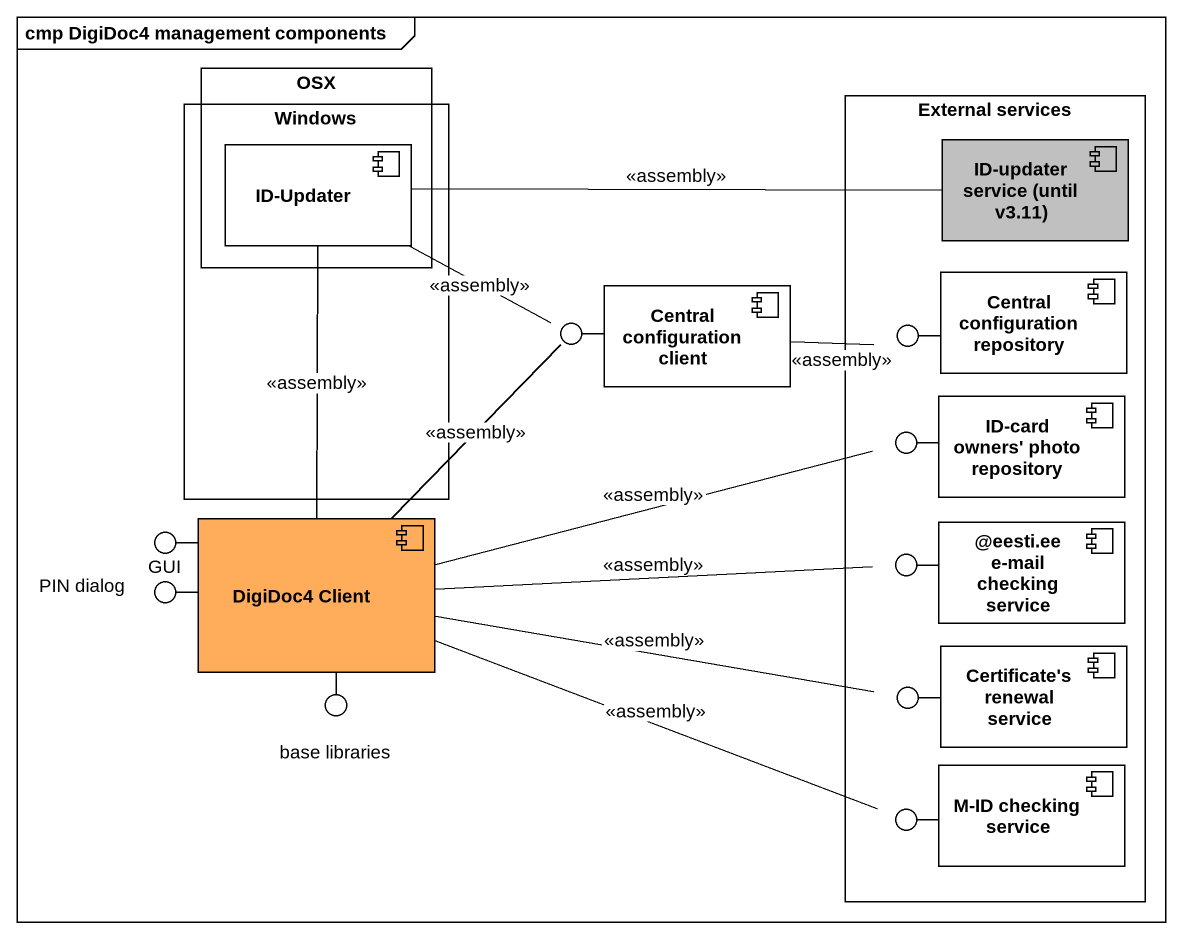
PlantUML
@startuml
mainframe cmp DigiDoc4 management components
rectangle Windows
rectangle OSX {
  component "ID-Updater" as ID_Updater #FFFFFF
}
rectangle "External services" as External_services {
  component "ID-updater service (until v3.11)" as ID_updater_service_until_v3 #C0C0C0
  component "Central configuration repository" as Central_configuration #FFFFFF
  component "ID-card owners' photo repository" as ID_card_owners_photo #FFFFFF
  component "@eesti.ee e-mail checking service" as eesti_ee_e_mail_checking #FFFFFF
  component "Certificate's renewal service" as Certificate_s_renewal #FFFFFF
  component "M-ID checking service" as M_ID_checking_service #FFFFFF
}
() " " as lollipop1
component "Central configuration client" as Central_configuration_client #FFFFFF
() " " as lollipop2
() " " as lollipop3
() "PIN dialog" as PIN_dialog
() GUI
component "DigiDoc4 Client" as DigiDoc4_Client #FFAD5B
() " " as lollipop4
() "base libraries" as base_libraries
() " " as lollipop5
() " " as lollipop6
Central_configuration_client -left- lollipop1
Central_configuration -left- lollipop2
ID_card_owners_photo -left- lollipop3
DigiDoc4_Client -left- PIN_dialog
DigiDoc4_Client -left- GUI
eesti_ee_e_mail_checking -left- lollipop4
DigiDoc4_Client -- base_libraries
Certificate_s_renewal -left- lollipop5
M_ID_checking_service -left- lollipop6
ID_Updater -right- ID_updater_service_until_v3 : <<assembly>>
ID_Updater -right- lollipop1 : <<assembly>>
Central_configuration_client -right- lollipop2 : <<assembly>>
DigiDoc4_Client -up- ID_Updater : <<assembly>>
DigiDoc4_Client -up- lollipop1 : <<assembly>>
DigiDoc4_Client -right- lollipop3 : <<assembly>>
DigiDoc4_Client -right- lollipop4 : <<assembly>>
DigiDoc4_Client -right- lollipop5 : <<assembly>>
DigiDoc4_Client -right- lollipop6 : <<assembly>>
@enduml
